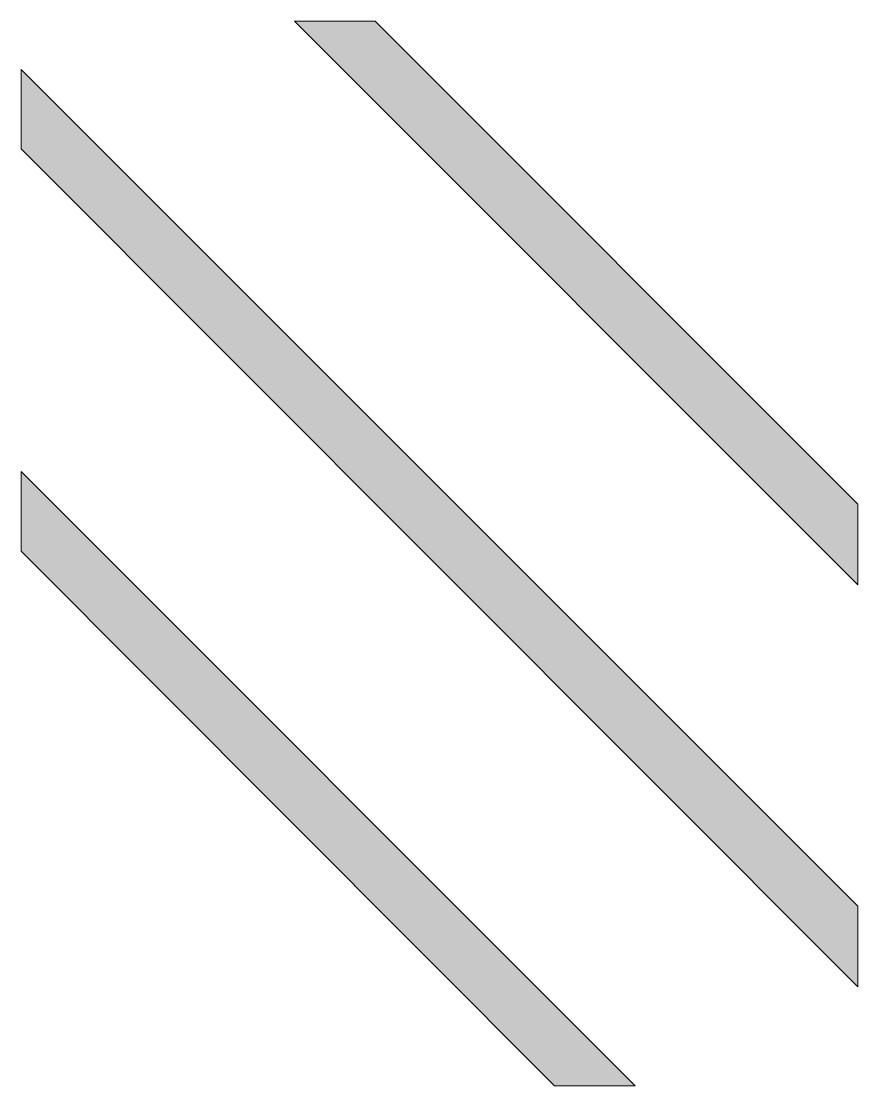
# Model space of a CAD drawing. Header units: metres. Extents: x 95 to 303, y 10 to 275.
import ezdxf

# ---------------------------------------------------------------- set-up
doc = ezdxf.new("R2010")
doc.units = ezdxf.units.M
doc.layers.add('FILL_YELLOW_FFFF00', color=7, linetype='Continuous', true_color=0xffff00)

msp = doc.modelspace()

# ---------------------------------------------------------------- hatches: boundary and pattern name
at = {"layer": 'FILL_YELLOW_FFFF00', "true_color": 0xffff00}
h = msp.add_hatch(color=7, dxfattribs=at)
h.dxf.hatch_style = 1
h.paths.add_polyline_path([(183.15, 274.95), (303.45, 154.65), (303.45, 134.55), (163.05, 274.95), (183.15, 274.95)])
h = msp.add_hatch(color=7, dxfattribs=at)
h.dxf.hatch_style = 1
h.paths.add_polyline_path([(303.45, 54.45), (303.45, 34.35), (94.95, 243.15), (94.95, 262.95), (303.45, 54.45)])
h = msp.add_hatch(color=7, dxfattribs=at)
h.dxf.hatch_style = 1
h.paths.add_polyline_path([(247.95, 9.75), (227.85, 9.75), (94.95, 142.95), (94.95, 162.75), (247.95, 9.75)])

# ---------------------------------------------------------------- linework, layer by layer
at = {"layer": 'FILL_YELLOW_FFFF00', "lineweight": 0, "true_color": 0xffff00}
for points in [[(183.15, 274.95), (303.45, 154.65), (303.45, 134.55), (163.05, 274.95)], [(303.45, 54.45), (303.45, 34.35), (94.95, 243.15), (94.95, 262.95)], [(247.95, 9.75), (227.85, 9.75), (94.95, 142.95), (94.95, 162.75)]]:
    msp.add_lwpolyline(points, close=True, dxfattribs=at)

doc.saveas('drawing.dxf')
